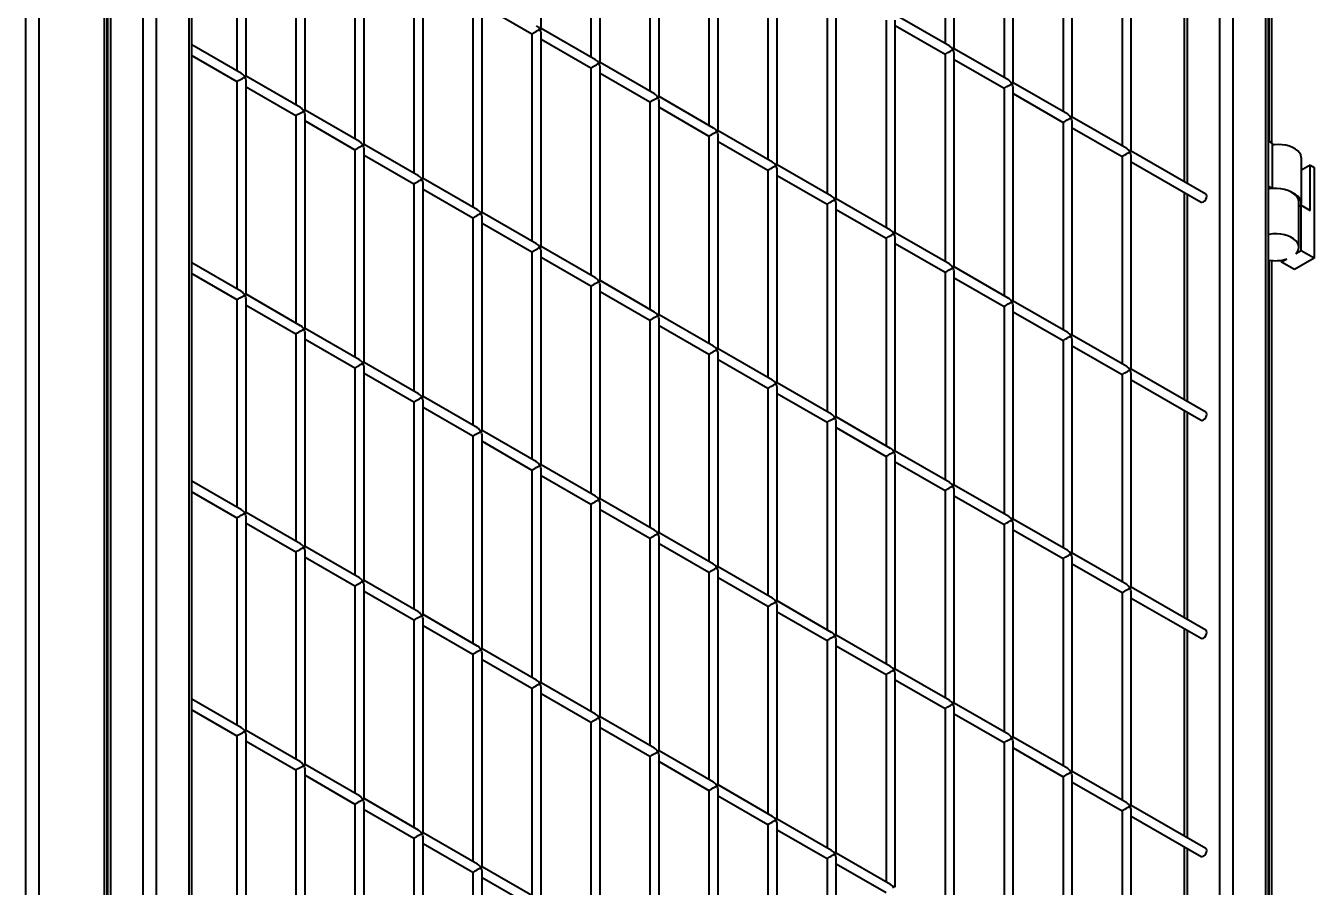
# Model space of a CAD drawing. Header units: millimetres. Extents: x 0 to 297, y 0 to 210.
# Drawn here: x 198.37 to 205.32, y 87.63 to 92.27 of the extents above; entities that cross this region are included whole.
import ezdxf

# ---------------------------------------------------------------- set-up
doc = ezdxf.new("R2010")
doc.units = ezdxf.units.MM
doc.layers.add('轮廓实线层', color=7, linetype='Continuous', lineweight=40)

msp = doc.modelspace()

# ---------------------------------------------------------------- linework, layer by layer
at = {"layer": '轮廓实线层', "color": 8, "linetype": 'Continuous', "lineweight": 40}
for p, q in [((198.3703, 81.3714), (198.3703, 97.4573)), ((198.441, 97.4573), (198.441, 81.3714)), ((198.7946, 81.1673), (198.7946, 97.2532)), ((198.8264, 94.6689), (198.8264, 83.0451)), ((205.0878, 93.1712), (205.0878, 91.6401)), ((204.8085, 78.427), (204.8085, 92.5362)), ((204.6317, 92.4342), (204.6317, 91.4219)), ((204.6317, 91.3642), (204.6317, 90.2461)), ((205.0878, 91.0056), (205.0878, 79.392)), ((204.6317, 90.1884), (204.6317, 89.0703)), ((204.6317, 89.0126), (204.6317, 87.8945)), ((204.6317, 87.8368), (204.6317, 86.7187))]:
    msp.add_line(p, q, dxfattribs=at)
at = {"layer": '轮廓实线层', "color": 7, "linetype": 'Continuous', "lineweight": 40}
for p, q in [((198.8092, 81.1589), (198.8092, 97.2328)), ((199.0031, 81.4756), (199.0031, 96.1734)), ((199.0739, 96.1326), (199.0739, 81.5165)), ((199.2506, 81.6186), (199.2506, 95.8264)), ((199.2653, 81.627), (199.2653, 95.7771)), ((198.8117, 94.6655), (198.8117, 83.0497)), ((201.1495, 92.2564), (201.1495, 93.4033)), ((203.3269, 93.2751), (203.3269, 92.1752)), ((203.3769, 92.1464), (203.3769, 93.2751)), ((201.4177, 93.2196), (201.4177, 92.1016)), ((201.4677, 92.0727), (201.4677, 93.2196)), ((199.5085, 93.146), (199.5085, 92.0279)), ((199.5585, 91.999), (199.5585, 93.146)), ((205.0732, 93.1508), (205.0732, 91.6486)), ((201.7359, 93.0359), (201.7359, 91.9179)), ((201.7859, 91.889), (201.7859, 93.0359)), ((203.6451, 93.0914), (203.6451, 91.9915)), ((203.6951, 91.9627), (203.6951, 93.0914)), ((199.8267, 92.9623), (199.8267, 91.8442)), ((199.8767, 91.8153), (199.8767, 92.9623)), ((203.9633, 92.9077), (203.9633, 91.8078)), ((204.0133, 91.779), (204.0133, 92.9077)), ((202.0541, 92.8523), (202.0541, 91.7342)), ((202.1041, 91.7053), (202.1041, 92.8523)), ((200.1449, 92.7786), (200.1449, 91.6605)), ((200.1949, 91.6316), (200.1949, 92.7786)), ((204.2814, 92.724), (204.2814, 91.6241)), ((204.3314, 91.5953), (204.3314, 92.724)), ((205.056, 78.0631), (205.056, 92.6791)), ((205.0706, 78.0138), (205.0706, 92.6876)), ((202.3723, 92.6686), (202.3723, 91.5505)), ((202.4223, 91.5216), (202.4223, 92.6686)), ((200.4631, 92.5949), (200.4631, 91.4768)), ((200.5131, 91.4479), (200.5131, 92.5949)), ((204.8792, 92.5771), (204.8792, 78.3692)), ((202.6905, 92.4849), (202.6905, 91.3668)), ((202.7405, 91.3379), (202.7405, 92.4849)), ((200.7813, 92.4112), (200.7813, 91.2931)), ((200.8313, 91.2643), (200.8313, 92.4112)), ((204.6171, 92.4257), (204.6171, 91.4304)), ((200.8313, 92.3823), (201.0995, 92.2275)), ((203.3519, 92.1608), (203.0587, 92.3301)), ((203.0087, 92.3012), (203.0087, 91.1831)), ((203.0587, 91.1542), (203.0587, 92.3012)), ((203.0587, 92.2723), (203.3269, 92.1175)), ((201.0995, 92.2275), (201.0995, 91.1094)), ((201.4427, 92.0871), (201.1495, 92.2564)), ((201.1495, 91.0806), (201.1495, 92.2275)), ((201.1495, 92.1987), (201.4177, 92.0438)), ((199.5335, 92.0135), (199.2653, 92.1683)), ((203.6701, 91.9771), (203.3769, 92.1464)), ((199.2653, 92.1105), (199.5085, 91.9702)), ((201.7609, 91.9034), (201.4677, 92.0727)), ((203.3269, 92.1175), (203.3269, 90.9994)), ((203.3769, 90.9705), (203.3769, 92.1175)), ((203.3769, 92.0886), (203.6451, 91.9338)), ((199.8517, 91.8298), (199.5585, 91.999)), ((201.4177, 92.0438), (201.4177, 90.9257)), ((201.4677, 90.8969), (201.4677, 92.0438)), ((201.4677, 92.015), (201.7359, 91.8601)), ((199.5085, 91.9702), (199.5085, 90.8521)), ((199.5585, 90.8232), (199.5585, 91.9702)), ((199.5585, 91.9413), (199.8267, 91.7865)), ((203.6451, 91.9338), (203.6451, 90.8157)), ((203.9882, 91.7934), (203.6951, 91.9627)), ((203.6951, 90.7868), (203.6951, 91.9338)), ((201.7359, 91.8601), (201.7359, 90.742)), ((202.0791, 91.7197), (201.7859, 91.889)), ((201.7859, 90.7132), (201.7859, 91.8601)), ((203.6951, 91.9049), (203.9633, 91.7501)), ((199.8267, 91.7865), (199.8267, 90.6684)), ((200.1699, 91.6461), (199.8767, 91.8153)), ((199.8767, 90.6395), (199.8767, 91.7865)), ((201.7859, 91.8313), (202.0541, 91.6764)), ((204.3064, 91.6097), (204.0133, 91.779)), ((199.8767, 91.7576), (200.1449, 91.6028)), ((202.3973, 91.5361), (202.1041, 91.7053)), ((203.9633, 91.7501), (203.9633, 90.632)), ((204.0133, 90.6032), (204.0133, 91.7501)), ((204.0133, 91.7212), (204.2814, 91.5664)), ((202.0541, 91.6764), (202.0541, 90.5584)), ((202.1041, 90.5295), (202.1041, 91.6764)), ((202.1041, 91.6476), (202.3723, 91.4927)), ((205.0706, 91.65), (205.0913, 91.6381)), ((205.0913, 91.6381), (205.0913, 91.3931)), ((200.1449, 91.6028), (200.1449, 90.4847)), ((200.4881, 91.4624), (200.1949, 91.6316)), ((200.1949, 90.4558), (200.1949, 91.6028)), ((200.1949, 91.5739), (200.4631, 91.4191)), ((204.2814, 91.5664), (204.2814, 90.4483)), ((204.7326, 91.3637), (204.3314, 91.5953)), ((204.3314, 90.4195), (204.3314, 91.5664)), ((202.7155, 91.3524), (202.4223, 91.5216)), ((204.3314, 91.5376), (204.7076, 91.3204)), ((205.2482, 91.3135), (205.2482, 91.5585)), ((205.2964, 91.5197), (205.2482, 91.4918)), ((205.2964, 91.2747), (205.2964, 91.5197)), ((205.2964, 91.5197), (205.3176, 91.5074)), ((205.3176, 91.5074), (205.3176, 91.0175)), ((200.8063, 91.2787), (200.5131, 91.4479)), ((202.3723, 91.4927), (202.3723, 90.3747)), ((202.4223, 90.3458), (202.4223, 91.4927)), ((202.4223, 91.4639), (202.6905, 91.3091)), ((200.4631, 91.4191), (200.4631, 90.301)), ((200.5131, 90.2721), (200.5131, 91.4191)), ((200.5131, 91.3902), (200.7813, 91.2354)), ((204.6171, 91.3727), (204.6171, 90.2546)), ((205.0913, 91.3931), (205.0706, 91.4051)), ((202.6905, 91.3091), (202.6905, 90.191)), ((203.0337, 91.1687), (202.7405, 91.3379)), ((202.7405, 90.1621), (202.7405, 91.3091)), ((205.234, 91.0767), (205.234, 91.3217)), ((205.2469, 91.3033), (205.234, 91.2959)), ((205.2469, 91.0583), (205.2469, 91.3033)), ((205.2469, 91.3033), (205.2964, 91.2747)), ((200.7813, 91.2354), (200.7813, 90.1173)), ((201.1245, 91.095), (200.8313, 91.2643)), ((200.8313, 90.0884), (200.8313, 91.2354)), ((202.7405, 91.2802), (203.0087, 91.1254)), ((200.8313, 91.2065), (201.0995, 91.0517)), ((203.3519, 90.985), (203.0587, 91.1542)), ((201.4427, 90.9113), (201.1495, 91.0806)), ((203.0087, 91.1254), (203.0087, 90.0073)), ((203.0587, 89.9784), (203.0587, 91.1254)), ((203.0587, 91.0965), (203.3269, 90.9417)), ((201.0995, 91.0517), (201.0995, 89.9336)), ((201.1495, 89.9047), (201.1495, 91.0517)), ((201.1495, 91.0228), (201.4177, 90.868)), ((205.1691, 91.0134), (205.1408, 90.9971)), ((205.3176, 91.0175), (205.2115, 90.9563)), ((205.2469, 91.0583), (205.2186, 91.042)), ((205.3176, 91.0175), (205.2469, 91.0583)), ((199.5335, 90.8376), (199.2653, 90.9925)), ((203.3269, 90.9417), (203.3269, 89.8236)), ((203.6701, 90.8013), (203.3769, 90.9705)), ((203.3769, 89.7947), (203.3769, 90.9417)), ((205.0732, 91.0076), (205.0732, 79.4005)), ((205.1408, 90.9971), (205.1408, 91.0069)), ((205.2115, 90.9563), (205.1408, 90.9971)), ((199.2653, 90.9347), (199.5085, 90.7943)), ((201.7609, 90.7276), (201.4677, 90.8969)), ((203.3769, 90.9128), (203.6451, 90.758)), ((199.8517, 90.6539), (199.5585, 90.8232)), ((201.4177, 90.868), (201.4177, 89.7499)), ((201.4677, 89.7211), (201.4677, 90.868)), ((201.4677, 90.8391), (201.7359, 90.6843)), ((199.5085, 90.7943), (199.5085, 89.6763)), ((199.5585, 89.6474), (199.5585, 90.7943)), ((199.5585, 90.7655), (199.8267, 90.6106)), ((203.6451, 90.758), (203.6451, 89.6399)), ((203.9882, 90.6176), (203.6951, 90.7868)), ((203.6951, 89.611), (203.6951, 90.758)), ((201.7359, 90.6843), (201.7359, 89.5662)), ((202.0791, 90.5439), (201.7859, 90.7132)), ((201.7859, 89.5374), (201.7859, 90.6843)), ((203.6951, 90.7291), (203.9633, 90.5743)), ((199.8267, 90.6106), (199.8267, 89.4926)), ((200.1699, 90.4703), (199.8767, 90.6395)), ((199.8767, 89.4637), (199.8767, 90.6106)), ((201.7859, 90.6554), (202.0541, 90.5006)), ((204.3064, 90.4339), (204.0133, 90.6032)), ((199.8767, 90.5818), (200.1449, 90.427)), ((202.3973, 90.3602), (202.1041, 90.5295)), ((203.9633, 90.5743), (203.9633, 89.4562)), ((204.0133, 89.4273), (204.0133, 90.5743)), ((204.0133, 90.5454), (204.2814, 90.3906)), ((200.4881, 90.2866), (200.1949, 90.4558)), ((202.0541, 90.5006), (202.0541, 89.3825)), ((202.1041, 89.3537), (202.1041, 90.5006)), ((202.1041, 90.4718), (202.3723, 90.3169)), ((200.1449, 90.427), (200.1449, 89.3089)), ((200.1949, 89.28), (200.1949, 90.427)), ((200.1949, 90.3981), (200.4631, 90.2433)), ((204.2814, 90.3906), (204.2814, 89.2725)), ((204.7326, 90.1879), (204.3314, 90.4195)), ((204.3314, 89.2436), (204.3314, 90.3906)), ((202.3723, 90.3169), (202.3723, 89.1988)), ((202.7155, 90.1765), (202.4223, 90.3458)), ((202.4223, 89.17), (202.4223, 90.3169)), ((204.3314, 90.3617), (204.7076, 90.1446)), ((200.8063, 90.1029), (200.5131, 90.2721)), ((202.4223, 90.2881), (202.6905, 90.1332)), ((200.4631, 90.2433), (200.4631, 89.1252)), ((200.5131, 89.0963), (200.5131, 90.2433)), ((200.5131, 90.2144), (200.7813, 90.0596)), ((204.6171, 90.1968), (204.6171, 89.0788)), ((202.6905, 90.1332), (202.6905, 89.0152)), ((203.0337, 89.9928), (202.7405, 90.1621)), ((202.7405, 88.9863), (202.7405, 90.1332)), ((200.7813, 90.0596), (200.7813, 88.9415)), ((201.1245, 89.9192), (200.8313, 90.0884)), ((200.8313, 88.9126), (200.8313, 90.0596)), ((202.7405, 90.1044), (203.0087, 89.9495)), ((200.8313, 90.0307), (201.0995, 89.8759)), ((203.3519, 89.8092), (203.0587, 89.9784)), ((201.4427, 89.7355), (201.1495, 89.9047)), ((203.0087, 89.9495), (203.0087, 88.8315)), ((203.0587, 88.8026), (203.0587, 89.9495)), ((203.0587, 89.9207), (203.3269, 89.7659)), ((201.0995, 89.8759), (201.0995, 88.7578)), ((201.1495, 88.7289), (201.1495, 89.8759)), ((201.1495, 89.847), (201.4177, 89.6922)), ((199.5335, 89.6618), (199.2653, 89.8166)), ((203.3269, 89.7659), (203.3269, 88.6478)), ((203.6701, 89.6255), (203.3769, 89.7947)), ((203.3769, 88.6189), (203.3769, 89.7659)), ((199.2653, 89.7589), (199.5085, 89.6185)), ((201.4177, 89.6922), (201.4177, 88.5741)), ((201.7609, 89.5518), (201.4677, 89.7211)), ((201.4677, 88.5452), (201.4677, 89.6922)), ((203.3769, 89.737), (203.6451, 89.5822)), ((199.8517, 89.4781), (199.5585, 89.6474)), ((201.4677, 89.6633), (201.7359, 89.5085)), ((199.5085, 89.6185), (199.5085, 88.5004)), ((199.5585, 88.4716), (199.5585, 89.6185)), ((199.5585, 89.5897), (199.8267, 89.4348)), ((203.6451, 89.5822), (203.6451, 88.4641)), ((203.9882, 89.4418), (203.6951, 89.611)), ((203.6951, 88.4352), (203.6951, 89.5822)), ((203.6951, 89.5533), (203.9633, 89.3985)), ((201.7359, 89.5085), (201.7359, 88.3904)), ((202.0791, 89.3681), (201.7859, 89.5374)), ((201.7859, 88.3615), (201.7859, 89.5085)), ((199.8267, 89.4348), (199.8267, 88.3167)), ((200.1699, 89.2944), (199.8767, 89.4637)), ((199.8767, 88.2879), (199.8767, 89.4348)), ((201.7859, 89.4796), (202.0541, 89.3248)), ((204.3064, 89.2581), (204.0133, 89.4273)), ((199.8767, 89.406), (200.1449, 89.2511)), ((202.3973, 89.1844), (202.1041, 89.3537)), ((203.9633, 89.3985), (203.9633, 88.2804)), ((204.0133, 88.2515), (204.0133, 89.3985)), ((204.0133, 89.3696), (204.2814, 89.2148)), ((200.4881, 89.1107), (200.1949, 89.28)), ((202.0541, 89.3248), (202.0541, 88.2067)), ((202.1041, 88.1779), (202.1041, 89.3248)), ((202.1041, 89.2959), (202.3723, 89.1411)), ((200.1449, 89.2511), (200.1449, 88.133)), ((200.1949, 88.1042), (200.1949, 89.2511)), ((200.1949, 89.2223), (200.4631, 89.0674)), ((204.2814, 89.2148), (204.2814, 88.0967)), ((204.7326, 89.0121), (204.3314, 89.2436)), ((204.3314, 88.0678), (204.3314, 89.2148)), ((202.3723, 89.1411), (202.3723, 88.023)), ((202.7155, 89.0007), (202.4223, 89.17)), ((202.4223, 87.9942), (202.4223, 89.1411)), ((204.3314, 89.1859), (204.7076, 88.9688)), ((200.4631, 89.0674), (200.4631, 87.9494)), ((200.8063, 88.9271), (200.5131, 89.0963)), ((200.5131, 87.9205), (200.5131, 89.0674)), ((202.4223, 89.1122), (202.6905, 88.9574)), ((200.5131, 89.0386), (200.7813, 88.8837)), ((204.6171, 89.021), (204.6171, 87.9029)), ((202.6905, 88.9574), (202.6905, 87.8393)), ((203.0337, 88.817), (202.7405, 88.9863)), ((202.7405, 87.8105), (202.7405, 88.9574)), ((202.7405, 88.9286), (203.0087, 88.7737)), ((200.7813, 88.8837), (200.7813, 87.7657)), ((201.1245, 88.7434), (200.8313, 88.9126)), ((200.8313, 87.7368), (200.8313, 88.8837)), ((200.8313, 88.8549), (201.0995, 88.7001)), ((203.3519, 88.6333), (203.0587, 88.8026)), ((201.4427, 88.5597), (201.1495, 88.7289)), ((203.0087, 88.7737), (203.0087, 87.6556)), ((203.0587, 87.6268), (203.0587, 88.7737)), ((203.0587, 88.7449), (203.3269, 88.59)), ((201.0995, 88.7001), (201.0995, 87.582)), ((201.1495, 87.5531), (201.1495, 88.7001)), ((201.1495, 88.6712), (201.4177, 88.5164)), ((199.5335, 88.486), (199.2653, 88.6408)), ((199.2653, 88.5831), (199.5085, 88.4427)), ((203.3269, 88.59), (203.3269, 87.4719)), ((203.6701, 88.4496), (203.3769, 88.6189)), ((203.3769, 87.4431), (203.3769, 88.59)), ((201.4177, 88.5164), (201.4177, 87.3983)), ((201.7609, 88.376), (201.4677, 88.5452)), ((201.4677, 87.3694), (201.4677, 88.5164)), ((203.3769, 88.5612), (203.6451, 88.4063)), ((199.5085, 88.4427), (199.5085, 87.3246)), ((199.8517, 88.3023), (199.5585, 88.4716)), ((199.5585, 87.2957), (199.5585, 88.4427)), ((201.4677, 88.4875), (201.7359, 88.3327)), ((199.5585, 88.4138), (199.8267, 88.259)), ((203.6451, 88.4063), (203.6451, 87.2883)), ((203.9882, 88.266), (203.6951, 88.4352)), ((203.6951, 87.2594), (203.6951, 88.4063)), ((203.6951, 88.3775), (203.9633, 88.2227)), ((201.7359, 88.3327), (201.7359, 87.2146)), ((202.0791, 88.1923), (201.7859, 88.3615)), ((201.7859, 87.1857), (201.7859, 88.3327)), ((201.7859, 88.3038), (202.0541, 88.149)), ((199.8267, 88.259), (199.8267, 87.1409)), ((200.1699, 88.1186), (199.8767, 88.2879)), ((199.8767, 87.1121), (199.8767, 88.259)), ((204.3064, 88.0823), (204.0133, 88.2515)), ((199.8767, 88.2301), (200.1449, 88.0753)), ((202.3973, 88.0086), (202.1041, 88.1779)), ((203.9633, 88.2227), (203.9633, 87.1046)), ((204.0133, 87.0757), (204.0133, 88.2227)), ((204.0133, 88.1938), (204.2814, 88.039)), ((200.4881, 87.9349), (200.1949, 88.1042)), ((202.0541, 88.149), (202.0541, 87.0309)), ((202.1041, 87.002), (202.1041, 88.149)), ((202.1041, 88.1201), (202.3723, 87.9653)), ((200.1449, 88.0753), (200.1449, 86.9572)), ((200.1949, 86.9284), (200.1949, 88.0753)), ((200.1949, 88.0465), (200.4631, 87.8916)), ((204.2814, 88.039), (204.2814, 86.9209)), ((204.7326, 87.8362), (204.3314, 88.0678)), ((204.3314, 86.892), (204.3314, 88.039)), ((202.3723, 87.9653), (202.3723, 86.8472)), ((202.7155, 87.8249), (202.4223, 87.9942)), ((202.4223, 86.8183), (202.4223, 87.9653)), ((204.3314, 88.0101), (204.7076, 87.7929)), ((200.4631, 87.8916), (200.4631, 86.7735)), ((200.8063, 87.7512), (200.5131, 87.9205)), ((200.5131, 86.7447), (200.5131, 87.8916)), ((202.4223, 87.9364), (202.6905, 87.7816)), ((200.5131, 87.8628), (200.7813, 87.7079)), ((204.6171, 87.8452), (204.6171, 86.7271)), ((202.6905, 87.7816), (202.6905, 86.6635)), ((203.0337, 87.6412), (202.7405, 87.8105)), ((202.7405, 86.6346), (202.7405, 87.7816)), ((202.7405, 87.7527), (203.0087, 87.5979)), ((200.7813, 87.7079), (200.7813, 86.5898)), ((201.1245, 87.5675), (200.8313, 87.7368)), ((200.8313, 86.561), (200.8313, 87.7079)), ((200.8313, 87.6791), (201.0995, 87.5242))]:
    msp.add_line(p, q, dxfattribs=at)
at = {"layer": '轮廓实线层', "color": 7, "linetype": 'Continuous', "lineweight": 40, "flags": 128}
for points in [[(205.2482, 91.5585), (205.248, 91.5624), (205.2451, 91.5744), (205.2387, 91.586), (205.2291, 91.5968), (205.2165, 91.6065), (205.2013, 91.6148), (205.1839, 91.6216), (205.1647, 91.6265), (205.1444, 91.6296), (205.1235, 91.6306), (205.1026, 91.6296), (205.0913, 91.6283)], [(204.7201, 91.3216), (204.7269, 91.3271), (204.7326, 91.3348), (204.7364, 91.3437), (204.7378, 91.3523), (204.7364, 91.3593), (204.7326, 91.3637), (204.7326, 91.3637)], [(205.234, 91.3217), (205.234, 91.3219), (205.2322, 91.3339), (205.2269, 91.3457), (205.2183, 91.3567), (205.2066, 91.3668), (205.1921, 91.3756), (205.1754, 91.3828), (205.1567, 91.3884), (205.1367, 91.392), (205.1159, 91.3937), (205.0949, 91.3934), (205.0743, 91.391), (205.0706, 91.3903)], [(205.2469, 91.3033), (205.2474, 91.3054), (205.248, 91.3175), (205.2451, 91.3295), (205.2387, 91.341), (205.2291, 91.3518), (205.2165, 91.3615), (205.2042, 91.3685)], [(204.7076, 91.3204), (204.7133, 91.3193), (204.7201, 91.3216)], [(205.2186, 91.042), (205.2271, 91.0531), (205.2323, 91.0648), (205.234, 91.0769), (205.2322, 91.089), (205.2269, 91.1007), (205.2183, 91.1118), (205.2066, 91.1218), (205.1921, 91.1306), (205.1754, 91.1379), (205.1567, 91.1434), (205.1367, 91.1471), (205.1159, 91.1488), (205.0949, 91.1484), (205.0743, 91.146), (205.0706, 91.1454)], [(204.7201, 90.1458), (204.7269, 90.1513), (204.7326, 90.159), (204.7364, 90.1678), (204.7378, 90.1764), (204.7364, 90.1835), (204.7326, 90.1879), (204.7326, 90.1879)], [(204.7076, 90.1446), (204.7133, 90.1435), (204.7201, 90.1458)], [(204.7201, 88.97), (204.7269, 88.9755), (204.7326, 88.9832), (204.7364, 88.992), (204.7378, 89.0006), (204.7364, 89.0077), (204.7326, 89.0121), (204.7326, 89.0121)], [(204.7076, 88.9688), (204.7133, 88.9676), (204.7201, 88.97)], [(204.7201, 87.7942), (204.7269, 87.7996), (204.7326, 87.8074), (204.7364, 87.8162), (204.7378, 87.8248), (204.7364, 87.8318), (204.7326, 87.8362), (204.7326, 87.8362)], [(204.7076, 87.7929), (204.7133, 87.7918), (204.7201, 87.7942)]]:
    msp.add_lwpolyline(points, dxfattribs=at)
at = {"layer": '轮廓实线层', "color": 7, "linetype": 'Continuous', "lineweight": 40}
msp.add_arc((205.1089, 91.2115), 0.207, 259.35903, 286.92013, dxfattribs=at)
for centre, major_axis, ratio, start_param, end_param in [((201.1245, 92.2419), (-0.0177, 0.0306), 0.577335, 4.712348, 5.497828), ((201.1245, 92.2419), (0.025, 0.0144), 0.00007, 3.141552, 5.497747), ((201.1245, 92.2419), (0.025, 0.0144), 0.00007, 5.497747, 6.283145), ((201.1245, 92.2419), (-0.0177, 0.0306), 0.577335, 3.92695, 4.712348), ((203.3519, 92.1319), (0.025, 0.0144), 0.00007, 3.141552, 5.497747), ((203.3519, 92.1319), (-0.0177, 0.0306), 0.577335, 4.712348, 5.497828), ((203.3519, 92.1319), (0.025, 0.0144), 0.00007, 5.497747, 6.283145), ((203.3519, 92.1319), (-0.0177, 0.0306), 0.577335, 3.92695, 4.712348), ((201.4427, 92.0583), (0.025, 0.0144), 0.00007, 3.141552, 5.497747), ((201.4427, 92.0583), (-0.0177, 0.0306), 0.577335, 4.712348, 5.497828), ((201.4427, 92.0583), (0.025, 0.0144), 0.00007, 5.497747, 6.283145), ((201.4427, 92.0583), (-0.0177, 0.0306), 0.577335, 3.92695, 4.712348), ((199.5335, 91.9846), (0.025, 0.0144), 0.00007, 3.141552, 5.497747), ((199.5335, 91.9846), (-0.0177, 0.0306), 0.577335, 4.712348, 5.497828), ((199.5335, 91.9846), (0.025, 0.0144), 0.00007, 5.497747, 6.283145), ((199.5335, 91.9846), (-0.0177, 0.0306), 0.577335, 3.92695, 4.712348), ((203.6701, 91.9482), (0.025, 0.0144), 0.00007, 3.141552, 5.497747), ((203.6701, 91.9482), (-0.0177, 0.0306), 0.577335, 4.712348, 5.497828), ((203.6701, 91.9482), (0.025, 0.0144), 0.00007, 5.497747, 6.283145), ((203.6701, 91.9482), (-0.0177, 0.0306), 0.577335, 3.92695, 4.712348), ((201.7609, 91.8746), (0.025, 0.0144), 0.00007, 3.141552, 5.497747), ((201.7609, 91.8746), (-0.0177, 0.0306), 0.577335, 4.712348, 5.497828), ((201.7609, 91.8746), (0.025, 0.0144), 0.00007, 5.497747, 6.283145), ((201.7609, 91.8746), (-0.0177, 0.0306), 0.577335, 3.92695, 4.712348), ((199.8517, 91.8009), (0.025, 0.0144), 0.00007, 3.141552, 5.497747), ((199.8517, 91.8009), (-0.0177, 0.0306), 0.577335, 4.712348, 5.497828), ((199.8517, 91.8009), (0.025, 0.0144), 0.00007, 5.497747, 6.283145), ((199.8517, 91.8009), (-0.0177, 0.0306), 0.577335, 3.92695, 4.712348), ((203.9883, 91.7645), (0.025, 0.0144), 0.00007, 3.141552, 5.497747), ((203.9883, 91.7645), (-0.0177, 0.0306), 0.577335, 4.712348, 5.497828), ((203.9883, 91.7645), (0.025, 0.0144), 0.00007, 5.497747, 6.283145), ((203.9883, 91.7645), (-0.0177, 0.0306), 0.577335, 3.92695, 4.712348), ((202.0791, 91.6909), (-0.0177, 0.0306), 0.577335, 4.712348, 5.497828), ((202.0791, 91.6909), (0.025, 0.0144), 0.00007, 5.497747, 6.283145), ((200.1699, 91.6172), (-0.0177, 0.0306), 0.577335, 4.712348, 5.497828), ((202.0791, 91.6909), (0.025, 0.0144), 0.00007, 3.141552, 5.497747), ((202.0791, 91.6909), (-0.0177, 0.0306), 0.577335, 3.92695, 4.712348), ((200.1699, 91.6172), (0.025, 0.0144), 0.00007, 3.141552, 5.497747), ((200.1699, 91.6172), (0.025, 0.0144), 0.00007, 5.497747, 6.283145), ((200.1699, 91.6172), (-0.0177, 0.0306), 0.577335, 3.92695, 4.712348), ((204.3064, 91.5808), (0.025, 0.0144), 0.00007, 3.141552, 5.497747), ((204.3064, 91.5808), (-0.0177, 0.0306), 0.577335, 4.712348, 5.497828), ((204.3064, 91.5808), (0.025, 0.0144), 0.00007, 5.497747, 6.283145), ((204.3064, 91.5808), (-0.0177, 0.0306), 0.577335, 3.92695, 4.712348), ((202.3973, 91.5072), (0.025, 0.0144), 0.00007, 3.141552, 5.497747), ((202.3973, 91.5072), (-0.0177, 0.0306), 0.577335, 4.712348, 5.497828), ((202.3973, 91.5072), (0.025, 0.0144), 0.00007, 5.497747, 6.283145), ((202.3973, 91.5072), (-0.0177, 0.0306), 0.577335, 3.92695, 4.712348), ((200.4881, 91.4335), (0.025, 0.0144), 0.00007, 3.141552, 5.497747), ((200.4881, 91.4335), (-0.0177, 0.0306), 0.577335, 4.712348, 5.497828), ((200.4881, 91.4335), (0.025, 0.0144), 0.00007, 5.497747, 6.283145), ((200.4881, 91.4335), (-0.0177, 0.0306), 0.577335, 3.92695, 4.712348), ((202.7155, 91.3235), (0.025, 0.0144), 0.00007, 3.141552, 5.497747), ((202.7155, 91.3235), (-0.0177, 0.0306), 0.577335, 4.712348, 5.497828), ((202.7155, 91.3235), (0.025, 0.0144), 0.00007, 5.497747, 6.283145), ((202.7155, 91.3235), (-0.0177, 0.0306), 0.577335, 3.92695, 4.712348), ((200.8063, 91.2498), (0.025, 0.0144), 0.00007, 3.141552, 5.497747), ((200.8063, 91.2498), (-0.0177, 0.0306), 0.577335, 4.712348, 5.497828), ((200.8063, 91.2498), (0.025, 0.0144), 0.00007, 5.497747, 6.283145), ((200.8063, 91.2498), (-0.0177, 0.0306), 0.577335, 3.92695, 4.712348), ((203.0337, 91.1398), (0.025, 0.0144), 0.00007, 3.141552, 5.497747), ((203.0337, 91.1398), (-0.0177, 0.0306), 0.577335, 4.712348, 5.497828), ((203.0337, 91.1398), (0.025, 0.0144), 0.00007, 5.497747, 6.283145), ((203.0337, 91.1398), (-0.0177, 0.0306), 0.577335, 3.92695, 4.712348), ((201.1245, 91.0661), (-0.0177, 0.0306), 0.577335, 4.712348, 5.497828), ((201.1245, 91.0661), (0.025, 0.0144), 0.00007, 5.497747, 6.283145), ((201.1245, 91.0661), (0.025, 0.0144), 0.00007, 3.141552, 5.497747), ((201.1245, 91.0661), (-0.0177, 0.0306), 0.577335, 3.92695, 4.712348), ((203.3519, 90.9561), (0.025, 0.0144), 0.00007, 3.141552, 5.497747), ((203.3519, 90.9561), (-0.0177, 0.0306), 0.577335, 4.712348, 5.497828), ((203.3519, 90.9561), (0.025, 0.0144), 0.00007, 5.497747, 6.283145), ((203.3519, 90.9561), (-0.0177, 0.0306), 0.577335, 3.92695, 4.712348), ((201.4427, 90.8824), (0.025, 0.0144), 0.00007, 3.141552, 5.497747), ((201.4427, 90.8824), (-0.0177, 0.0306), 0.577335, 4.712348, 5.497828), ((201.4427, 90.8824), (0.025, 0.0144), 0.00007, 5.497747, 6.283145), ((201.4427, 90.8824), (-0.0177, 0.0306), 0.577335, 3.92695, 4.712348), ((199.5335, 90.8088), (0.025, 0.0144), 0.00007, 3.141552, 5.497747), ((199.5335, 90.8088), (-0.0177, 0.0306), 0.577335, 4.712348, 5.497828), ((199.5335, 90.8088), (0.025, 0.0144), 0.00007, 5.497747, 6.283145), ((199.5335, 90.8088), (-0.0177, 0.0306), 0.577335, 3.92695, 4.712348), ((203.6701, 90.7724), (0.025, 0.0144), 0.00007, 3.141552, 5.497747), ((203.6701, 90.7724), (-0.0177, 0.0306), 0.577335, 4.712348, 5.497828), ((203.6701, 90.7724), (0.025, 0.0144), 0.00007, 5.497747, 6.283145), ((203.6701, 90.7724), (-0.0177, 0.0306), 0.577335, 3.92695, 4.712348), ((201.7609, 90.6987), (0.025, 0.0144), 0.00007, 3.141552, 5.497747), ((201.7609, 90.6987), (-0.0177, 0.0306), 0.577335, 4.712348, 5.497828), ((201.7609, 90.6987), (0.025, 0.0144), 0.00007, 5.497747, 6.283145), ((201.7609, 90.6987), (-0.0177, 0.0306), 0.577335, 3.92695, 4.712348), ((199.8517, 90.6251), (0.025, 0.0144), 0.00007, 3.141552, 5.497747), ((199.8517, 90.6251), (-0.0177, 0.0306), 0.577335, 4.712348, 5.497828), ((199.8517, 90.6251), (0.025, 0.0144), 0.00007, 5.497747, 6.283145), ((199.8517, 90.6251), (-0.0177, 0.0306), 0.577335, 3.92695, 4.712348), ((203.9883, 90.5887), (0.025, 0.0144), 0.00007, 3.141552, 5.497747), ((203.9883, 90.5887), (-0.0177, 0.0306), 0.577335, 4.712348, 5.497828), ((203.9883, 90.5887), (0.025, 0.0144), 0.00007, 5.497747, 6.283145), ((203.9883, 90.5887), (-0.0177, 0.0306), 0.577335, 3.92695, 4.712348), ((202.0791, 90.5151), (0.025, 0.0144), 0.00007, 3.141552, 5.497747), ((202.0791, 90.5151), (-0.0177, 0.0306), 0.577335, 4.712348, 5.497828), ((202.0791, 90.5151), (0.025, 0.0144), 0.00007, 5.497747, 6.283145), ((202.0791, 90.5151), (-0.0177, 0.0306), 0.577335, 3.92695, 4.712348), ((200.1699, 90.4414), (-0.0177, 0.0306), 0.577335, 4.712348, 5.497828), ((200.1699, 90.4414), (0.025, 0.0144), 0.00007, 5.497747, 6.283145), ((200.1699, 90.4414), (0.025, 0.0144), 0.00007, 3.141552, 5.497747), ((200.1699, 90.4414), (-0.0177, 0.0306), 0.577335, 3.92695, 4.712348), ((204.3064, 90.405), (0.025, 0.0144), 0.00007, 3.141552, 5.497747), ((204.3064, 90.405), (-0.0177, 0.0306), 0.577335, 4.712348, 5.497828), ((204.3064, 90.405), (0.025, 0.0144), 0.00007, 5.497747, 6.283145), ((204.3064, 90.405), (-0.0177, 0.0306), 0.577335, 3.92695, 4.712348), ((202.3973, 90.3314), (0.025, 0.0144), 0.00007, 3.141552, 5.497747), ((202.3973, 90.3314), (-0.0177, 0.0306), 0.577335, 4.712348, 5.497828), ((202.3973, 90.3314), (0.025, 0.0144), 0.00007, 5.497747, 6.283145), ((202.3973, 90.3314), (-0.0177, 0.0306), 0.577335, 3.92695, 4.712348), ((200.4881, 90.2577), (0.025, 0.0144), 0.00007, 3.141552, 5.497747), ((200.4881, 90.2577), (-0.0177, 0.0306), 0.577335, 4.712348, 5.497828), ((200.4881, 90.2577), (0.025, 0.0144), 0.00007, 5.497747, 6.283145), ((200.4881, 90.2577), (-0.0177, 0.0306), 0.577335, 3.92695, 4.712348), ((202.7155, 90.1477), (-0.0177, 0.0306), 0.577335, 4.712348, 5.497828), ((202.7155, 90.1477), (0.025, 0.0144), 0.00007, 3.141552, 5.497747), ((202.7155, 90.1477), (0.025, 0.0144), 0.00007, 5.497747, 6.283145), ((202.7155, 90.1477), (-0.0177, 0.0306), 0.577335, 3.92695, 4.712348), ((200.8063, 90.074), (0.025, 0.0144), 0.00007, 3.141552, 5.497747), ((200.8063, 90.074), (-0.0177, 0.0306), 0.577335, 4.712348, 5.497828), ((200.8063, 90.074), (0.025, 0.0144), 0.00007, 5.497747, 6.283145), ((200.8063, 90.074), (-0.0177, 0.0306), 0.577335, 3.92695, 4.712348), ((203.0337, 89.964), (0.025, 0.0144), 0.00007, 3.141552, 5.497747), ((203.0337, 89.964), (-0.0177, 0.0306), 0.577335, 4.712348, 5.497828), ((203.0337, 89.964), (0.025, 0.0144), 0.00007, 5.497747, 6.283145), ((203.0337, 89.964), (-0.0177, 0.0306), 0.577335, 3.92695, 4.712348), ((201.1245, 89.8903), (0.025, 0.0144), 0.00007, 3.141552, 5.497747), ((201.1245, 89.8903), (-0.0177, 0.0306), 0.577335, 4.712348, 5.497828), ((201.1245, 89.8903), (0.025, 0.0144), 0.00007, 5.497747, 6.283145), ((201.1245, 89.8903), (-0.0177, 0.0306), 0.577335, 3.92695, 4.712348), ((203.3519, 89.7803), (0.025, 0.0144), 0.00007, 3.141552, 5.497747), ((203.3519, 89.7803), (-0.0177, 0.0306), 0.577335, 4.712348, 5.497828), ((203.3519, 89.7803), (0.025, 0.0144), 0.00007, 5.497747, 6.283145), ((203.3519, 89.7803), (-0.0177, 0.0306), 0.577335, 3.92695, 4.712348), ((201.4427, 89.7066), (0.025, 0.0144), 0.00007, 3.141552, 5.497747), ((201.4427, 89.7066), (-0.0177, 0.0306), 0.577335, 4.712348, 5.497828), ((201.4427, 89.7066), (0.025, 0.0144), 0.00007, 5.497747, 6.283145), ((201.4427, 89.7066), (-0.0177, 0.0306), 0.577335, 3.92695, 4.712348), ((199.5335, 89.633), (0.025, 0.0144), 0.00007, 3.141552, 5.497747), ((199.5335, 89.633), (-0.0177, 0.0306), 0.577335, 4.712348, 5.497828), ((199.5335, 89.633), (0.025, 0.0144), 0.00007, 5.497747, 6.283145), ((199.5335, 89.633), (-0.0177, 0.0306), 0.577335, 3.92695, 4.712348), ((203.6701, 89.5966), (-0.0177, 0.0306), 0.577335, 4.712348, 5.497828), ((201.7609, 89.5229), (-0.0177, 0.0306), 0.577335, 4.712348, 5.497828), ((203.6701, 89.5966), (0.025, 0.0144), 0.00007, 3.141552, 5.497747), ((203.6701, 89.5966), (0.025, 0.0144), 0.00007, 5.497747, 6.283145), ((203.6701, 89.5966), (-0.0177, 0.0306), 0.577335, 3.92695, 4.712348), ((201.7609, 89.5229), (0.025, 0.0144), 0.00007, 3.141552, 5.497747), ((201.7609, 89.5229), (0.025, 0.0144), 0.00007, 5.497747, 6.283145), ((201.7609, 89.5229), (-0.0177, 0.0306), 0.577335, 3.92695, 4.712348), ((199.8517, 89.4493), (0.025, 0.0144), 0.00007, 3.141552, 5.497747), ((199.8517, 89.4493), (-0.0177, 0.0306), 0.577335, 4.712348, 5.497828), ((199.8517, 89.4493), (0.025, 0.0144), 0.00007, 5.497747, 6.283145), ((199.8517, 89.4493), (-0.0177, 0.0306), 0.577335, 3.92695, 4.712348), ((203.9883, 89.4129), (0.025, 0.0144), 0.00007, 3.141552, 5.497747), ((203.9883, 89.4129), (-0.0177, 0.0306), 0.577335, 4.712348, 5.497828), ((203.9883, 89.4129), (0.025, 0.0144), 0.00007, 5.497747, 6.283145), ((203.9883, 89.4129), (-0.0177, 0.0306), 0.577335, 3.92695, 4.712348), ((202.0791, 89.3392), (0.025, 0.0144), 0.00007, 3.141552, 5.497747), ((202.0791, 89.3392), (-0.0177, 0.0306), 0.577335, 4.712348, 5.497828), ((202.0791, 89.3392), (0.025, 0.0144), 0.00007, 5.497747, 6.283145), ((202.0791, 89.3392), (-0.0177, 0.0306), 0.577335, 3.92695, 4.712348), ((200.1699, 89.2656), (0.025, 0.0144), 0.00007, 3.141552, 5.497747), ((200.1699, 89.2656), (-0.0177, 0.0306), 0.577335, 4.712348, 5.497828), ((200.1699, 89.2656), (0.025, 0.0144), 0.00007, 5.497747, 6.283145), ((200.1699, 89.2656), (-0.0177, 0.0306), 0.577335, 3.92695, 4.712348), ((204.3064, 89.2292), (0.025, 0.0144), 0.00007, 3.141552, 5.497747), ((204.3064, 89.2292), (-0.0177, 0.0306), 0.577335, 4.712348, 5.497828), ((204.3064, 89.2292), (0.025, 0.0144), 0.00007, 5.497747, 6.283145), ((204.3064, 89.2292), (-0.0177, 0.0306), 0.577335, 3.92695, 4.712348), ((202.3973, 89.1555), (0.025, 0.0144), 0.00007, 3.141552, 5.497747), ((202.3973, 89.1555), (-0.0177, 0.0306), 0.577335, 4.712348, 5.497828), ((202.3973, 89.1555), (0.025, 0.0144), 0.00007, 5.497747, 6.283145), ((202.3973, 89.1555), (-0.0177, 0.0306), 0.577335, 3.92695, 4.712348), ((200.4881, 89.0819), (0.025, 0.0144), 0.00007, 3.141552, 5.497747), ((200.4881, 89.0819), (-0.0177, 0.0306), 0.577335, 4.712348, 5.497828), ((200.4881, 89.0819), (0.025, 0.0144), 0.00007, 5.497747, 6.283145), ((200.4881, 89.0819), (-0.0177, 0.0306), 0.577335, 3.92695, 4.712348), ((202.7155, 88.9719), (-0.0177, 0.0306), 0.577335, 4.712348, 5.497828), ((200.8063, 88.8982), (-0.0177, 0.0306), 0.577335, 4.712348, 5.497828), ((202.7155, 88.9719), (0.025, 0.0144), 0.00007, 3.141552, 5.497747), ((202.7155, 88.9719), (0.025, 0.0144), 0.00007, 5.497747, 6.283145), ((202.7155, 88.9719), (-0.0177, 0.0306), 0.577335, 3.92695, 4.712348), ((200.8063, 88.8982), (0.025, 0.0144), 0.00007, 3.141552, 5.497747), ((200.8063, 88.8982), (0.025, 0.0144), 0.00007, 5.497747, 6.283145), ((200.8063, 88.8982), (-0.0177, 0.0306), 0.577335, 3.92695, 4.712348), ((203.0337, 88.7882), (0.025, 0.0144), 0.00007, 3.141552, 5.497747), ((203.0337, 88.7882), (-0.0177, 0.0306), 0.577335, 4.712348, 5.497828), ((203.0337, 88.7882), (0.025, 0.0144), 0.00007, 5.497747, 6.283145), ((203.0337, 88.7882), (-0.0177, 0.0306), 0.577335, 3.92695, 4.712348), ((201.1245, 88.7145), (0.025, 0.0144), 0.00007, 3.141552, 5.497747), ((201.1245, 88.7145), (-0.0177, 0.0306), 0.577335, 4.712348, 5.497828), ((201.1245, 88.7145), (0.025, 0.0144), 0.00007, 5.497747, 6.283145), ((201.1245, 88.7145), (-0.0177, 0.0306), 0.577335, 3.92695, 4.712348), ((203.3519, 88.6045), (0.025, 0.0144), 0.00007, 3.141552, 5.497747), ((203.3519, 88.6045), (-0.0177, 0.0306), 0.577335, 4.712348, 5.497828), ((203.3519, 88.6045), (0.025, 0.0144), 0.00007, 5.497747, 6.283145), ((203.3519, 88.6045), (-0.0177, 0.0306), 0.577335, 3.92695, 4.712348), ((201.4427, 88.5308), (0.025, 0.0144), 0.00007, 3.141552, 5.497747), ((201.4427, 88.5308), (-0.0177, 0.0306), 0.577335, 4.712348, 5.497828), ((201.4427, 88.5308), (0.025, 0.0144), 0.00007, 5.497747, 6.283145), ((201.4427, 88.5308), (-0.0177, 0.0306), 0.577335, 3.92695, 4.712348), ((199.5335, 88.4571), (0.025, 0.0144), 0.00007, 3.141552, 5.497747), ((199.5335, 88.4571), (-0.0177, 0.0306), 0.577335, 4.712348, 5.497828), ((199.5335, 88.4571), (0.025, 0.0144), 0.00007, 5.497747, 6.283145), ((199.5335, 88.4571), (-0.0177, 0.0306), 0.577335, 3.92695, 4.712348), ((203.6701, 88.4208), (-0.0177, 0.0306), 0.577335, 4.712348, 5.497828), ((201.7609, 88.3471), (-0.0177, 0.0306), 0.577335, 4.712348, 5.497828), ((203.6701, 88.4208), (0.025, 0.0144), 0.00007, 3.141552, 5.497747), ((203.6701, 88.4208), (0.025, 0.0144), 0.00007, 5.497747, 6.283145), ((203.6701, 88.4208), (-0.0177, 0.0306), 0.577335, 3.92695, 4.712348), ((199.8517, 88.2734), (-0.0177, 0.0306), 0.577335, 4.712348, 5.497828), ((201.7609, 88.3471), (0.025, 0.0144), 0.00007, 3.141552, 5.497747), ((201.7609, 88.3471), (0.025, 0.0144), 0.00007, 5.497747, 6.283145), ((201.7609, 88.3471), (-0.0177, 0.0306), 0.577335, 3.92695, 4.712348), ((199.8517, 88.2734), (0.025, 0.0144), 0.00007, 3.141552, 5.497747), ((199.8517, 88.2734), (0.025, 0.0144), 0.00007, 5.497747, 6.283145), ((199.8517, 88.2734), (-0.0177, 0.0306), 0.577335, 3.92695, 4.712348), ((203.9883, 88.2371), (0.025, 0.0144), 0.00007, 3.141552, 5.497747), ((203.9883, 88.2371), (-0.0177, 0.0306), 0.577335, 4.712348, 5.497828), ((203.9883, 88.2371), (0.025, 0.0144), 0.00007, 5.497747, 6.283145), ((203.9883, 88.2371), (-0.0177, 0.0306), 0.577335, 3.92695, 4.712348), ((202.0791, 88.1634), (0.025, 0.0144), 0.00007, 3.141552, 5.497747), ((202.0791, 88.1634), (-0.0177, 0.0306), 0.577335, 4.712348, 5.497828), ((202.0791, 88.1634), (0.025, 0.0144), 0.00007, 5.497747, 6.283145), ((202.0791, 88.1634), (-0.0177, 0.0306), 0.577335, 3.92695, 4.712348), ((200.1699, 88.0897), (0.025, 0.0144), 0.00007, 3.141552, 5.497747), ((200.1699, 88.0897), (-0.0177, 0.0306), 0.577335, 4.712348, 5.497828), ((200.1699, 88.0897), (0.025, 0.0144), 0.00007, 5.497747, 6.283145), ((200.1699, 88.0897), (-0.0177, 0.0306), 0.577335, 3.92695, 4.712348), ((204.3064, 88.0534), (0.025, 0.0144), 0.00007, 3.141552, 5.497747), ((204.3064, 88.0534), (-0.0177, 0.0306), 0.577335, 4.712348, 5.497828), ((204.3064, 88.0534), (0.025, 0.0144), 0.00007, 5.497747, 6.283145), ((204.3064, 88.0534), (-0.0177, 0.0306), 0.577335, 3.92695, 4.712348), ((202.3973, 87.9797), (0.025, 0.0144), 0.00007, 3.141552, 5.497747), ((202.3973, 87.9797), (-0.0177, 0.0306), 0.577335, 4.712348, 5.497828), ((202.3973, 87.9797), (0.025, 0.0144), 0.00007, 5.497747, 6.283145), ((202.3973, 87.9797), (-0.0177, 0.0306), 0.577335, 3.92695, 4.712348), ((200.4881, 87.9061), (0.025, 0.0144), 0.00007, 3.141552, 5.497747), ((200.4881, 87.9061), (-0.0177, 0.0306), 0.577335, 4.712348, 5.497828), ((200.4881, 87.9061), (0.025, 0.0144), 0.00007, 5.497747, 6.283145), ((200.4881, 87.9061), (-0.0177, 0.0306), 0.577335, 3.92695, 4.712348), ((202.7155, 87.796), (-0.0177, 0.0306), 0.577335, 4.712348, 5.497828), ((200.8063, 87.7224), (-0.0177, 0.0306), 0.577335, 4.712348, 5.497828), ((202.7155, 87.796), (0.025, 0.0144), 0.00007, 3.141552, 5.497747), ((202.7155, 87.796), (0.025, 0.0144), 0.00007, 5.497747, 6.283145), ((202.7155, 87.796), (-0.0177, 0.0306), 0.577335, 3.92695, 4.712348), ((200.8063, 87.7224), (0.025, 0.0144), 0.00007, 3.141552, 5.497747), ((200.8063, 87.7224), (0.025, 0.0144), 0.00007, 5.497747, 6.283145), ((200.8063, 87.7224), (-0.0177, 0.0306), 0.577335, 3.92695, 4.712348), ((203.0337, 87.6123), (-0.0177, 0.0306), 0.577335, 4.712348, 5.497828)]:
    msp.add_ellipse(centre, major_axis=major_axis, ratio=ratio, start_param=start_param, end_param=end_param, dxfattribs=at)

doc.saveas('drawing.dxf')
